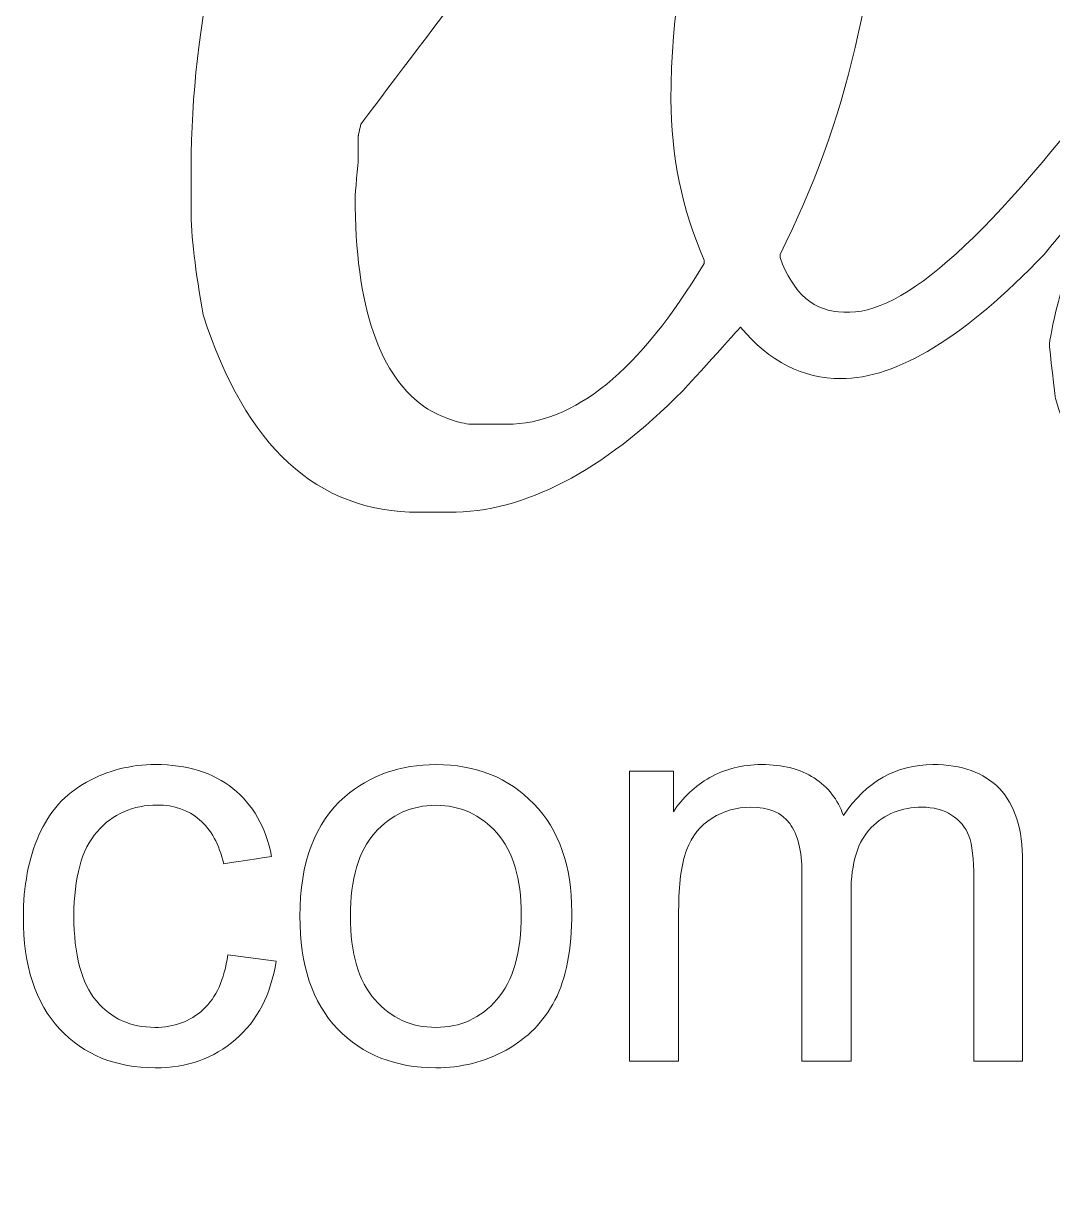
# Model space of a CAD drawing. Header units: centimetres. Extents: x -1416 to 662, y 154 to 1327.
# Drawn here: x -272.8 to -154.1, y 154.1 to 288.7 of the extents above; entities that cross this region are included whole.
import ezdxf

# ---------------------------------------------------------------- set-up
doc = ezdxf.new("R2010")
doc.units = ezdxf.units.CM
doc.header["$MEASUREMENT"] = 0
doc.layers.add('Camada 2', color=5, linetype='Continuous')

msp = doc.modelspace()

# ---------------------------------------------------------------- linework, layer by layer
at = {"layer": 'Camada 2', "lineweight": 9}
for points, knots in [([(-50.532792, 329.832462), (-50.532792, 329.832462), (-49.45761, 328.07021), (-49.45761, 328.07021), (-49.45761, 328.07021), (-60.717938, 297.693842), (-70.42531, 267.108686), (-78.519528, 236.373924), (-78.519528, 236.373924), (-78.519528, 236.373924), (-79.206598, 232.520998), (-79.206598, 232.520998), (-79.206598, 232.520998), (-65.735962, 244.13972), (-53.041804, 257.072892), (-41.064434, 271.379696), (-41.064434, 271.379696), (-41.064434, 271.379696), (-18.663158, 299.72508), (-18.663158, 299.72508), (-18.663158, 299.72508), (-18.663158, 299.72508), (-11.315446, 309.52186), (-11.315446, 309.52186), (-11.315446, 309.52186), (-11.315446, 309.52186), (-10.957052, 309.52186), (-10.957052, 309.52186), (-10.957052, 309.52186), (-10.031222, 309.282846), (-9.553194, 307.998622), (-9.553194, 305.668934), (-9.553194, 305.668934), (-9.553194, 298.948348), (-25.084786, 278.667718), (-56.118252, 244.766846), (-56.118252, 244.766846), (-68.961762, 231.803956), (-77.713078, 223.888808), (-82.372708, 220.961712), (-82.372708, 220.961712), (-82.372708, 217.58656), (-86.106254, 207.6704), (-93.573346, 191.212724), (-93.573346, 191.212724), (-97.067878, 183.984646), (-103.48976, 175.800512), (-112.808512, 166.72052), (-112.808512, 166.72052), (-120.634252, 160.239202), (-127.86233, 156.027628), (-134.522972, 154.116024), (-134.522972, 154.116024), (-134.522972, 154.116024), (-135.568436, 154.116024), (-135.568436, 154.116024), (-135.568436, 154.116024), (-136.972294, 154.116024), (-138.017758, 158.207964), (-138.734546, 166.362126), (-138.734546, 166.362126), (-138.734546, 186.01563), (-124.965206, 206.087218), (-97.426272, 226.577144), (-97.426272, 226.577144), (-97.426272, 229.085902), (-92.408502, 248.799096), (-82.372708, 285.716726), (-82.372708, 285.716726), (-104.29621, 251.875544), (-123.441714, 234.970066), (-139.779756, 234.970066), (-139.779756, 234.970066), (-139.779756, 234.970066), (-140.466826, 234.970066), (-140.466826, 234.970066), (-140.466826, 234.970066), (-147.485862, 234.970066), (-151.906478, 238.464598), (-153.78811, 245.453916), (-153.78811, 245.453916), (-153.78811, 245.453916), (-154.47518, 251.427742), (-154.47518, 251.427742), (-154.47518, 251.427742), (-154.47518, 252.923294), (-153.104596, 258.410964), (-150.361396, 267.893292), (-150.361396, 267.893292), (-151.86279, 266.01928), (-153.432256, 264.086086), (-155.072588, 262.090662), (-155.072588, 262.090662), (-164.242242, 252.532896), (-172.037756, 247.753886), (-178.519328, 247.753886), (-178.519328, 247.753886), (-182.909972, 247.753886), (-186.763152, 249.72518), (-190.07836, 253.69774), (-190.07836, 253.69774), (-190.07836, 253.69774), (-196.739002, 246.350028), (-196.739002, 246.350028), (-196.739002, 246.350028), (-205.998318, 237.00105), (-214.988648, 232.341674), (-223.680528, 232.341674), (-223.680528, 232.341674), (-223.680528, 232.341674), (-227.17506, 232.341674), (-227.17506, 232.341674), (-227.17506, 232.341674), (-238.913416, 232.341674), (-247.186958, 239.928146), (-252.025658, 255.101344), (-252.025658, 255.101344), (-252.951742, 260.119368), (-253.429516, 264.18159), (-253.429516, 267.347446), (-253.429516, 267.347446), (-253.429516, 267.347446), (-253.429516, 272.24609), (-253.429516, 272.24609), (-253.429516, 272.24609), (-253.429516, 304.145442), (-237.808262, 346.051124), (-206.536036, 397.902684), (-206.536036, 397.902684), (-201.458322, 406.773634), (-193.632836, 416.451034), (-183.089296, 426.964856), (-183.089296, 426.964856), (-183.089296, 426.964856), (-178.877722, 429.413924), (-178.877722, 429.413924), (-178.877722, 429.413924), (-176.488344, 429.413924), (-175.084486, 424.515534), (-174.666402, 414.688782), (-174.666402, 414.688782), (-174.666402, 414.688782), (-174.666402, 414.36036), (-174.666402, 414.36036), (-174.666402, 414.36036), (-174.666402, 371.946932), (-191.123824, 330.519532), (-224.038922, 290.10737), (-224.038922, 290.10737), (-224.038922, 290.10737), (-233.835702, 277.14448), (-233.835702, 277.14448), (-233.835702, 277.14448), (-233.835702, 277.14448), (-234.164378, 275.740622), (-234.164378, 275.740622), (-234.164378, 275.740622), (-234.164378, 275.740622), (-234.164378, 272.932906), (-234.164378, 272.932906), (-234.164378, 272.932906), (-234.164378, 272.932906), (-234.522772, 268.751304), (-234.522772, 268.751304), (-234.522772, 268.751304), (-234.522772, 256.027428), (-231.715056, 247.873266), (-226.129596, 244.229382), (-226.129596, 244.229382), (-223.979232, 243.064538), (-222.21698, 242.496848), (-220.872812, 242.496848), (-220.872812, 242.496848), (-220.872812, 242.496848), (-217.019886, 242.496848), (-217.019886, 242.496848), (-217.019886, 242.496848), (-209.25409, 242.496848), (-201.697336, 248.679716), (-194.289934, 261.045198), (-194.289934, 261.045198), (-194.289934, 261.045198), (-194.289934, 261.403846), (-194.289934, 261.403846), (-194.289934, 261.403846), (-196.828664, 267.347446), (-198.113142, 273.530314), (-198.113142, 279.951942), (-198.113142, 279.951942), (-198.113142, 299.78477), (-191.810894, 315.764418), (-179.236116, 327.890886), (-179.236116, 327.890886), (-179.236116, 327.890886), (-178.160934, 327.890886), (-178.160934, 327.890886), (-178.160934, 327.890886), (-175.38319, 324.814438), (-173.979332, 320.364104), (-173.979332, 314.599574), (-173.979332, 314.599574), (-173.979332, 314.599574), (-173.979332, 311.791858), (-173.979332, 311.791858), (-173.979332, 311.791858), (-173.979332, 293.900606), (-177.832258, 277.32355), (-185.538364, 262.090662), (-185.538364, 262.090662), (-185.538364, 262.090662), (-185.538364, 261.732268), (-185.538364, 261.732268), (-185.538364, 261.732268), (-184.015126, 257.550666), (-181.565804, 255.43002), (-178.160934, 255.43002), (-178.160934, 255.43002), (-178.160934, 255.43002), (-177.473864, 255.43002), (-177.473864, 255.43002), (-177.473864, 255.43002), (-170.65117, 255.43002), (-159.808926, 265.651996), (-144.925796, 286.06496), (-144.925796, 286.06496), (-141.69263, 296.632376), (-137.63879, 309.585614), (-132.76072, 324.934072), (-132.76072, 324.934072), (-131.267454, 327.502774), (-127.294894, 328.786998), (-120.873012, 328.786998), (-120.873012, 328.786998), (-120.873012, 329.175364), (-118.662958, 329.414378), (-114.21237, 329.474068), (-114.21237, 329.474068), (-114.21237, 329.474068), (-113.16716, 327.711816), (-113.16716, 327.711816), (-113.16716, 327.711816), (-113.16716, 327.711816), (-134.881366, 257.012948), (-134.881366, 257.012948), (-134.881366, 257.012948), (-134.881366, 257.012948), (-135.210042, 252.114558), (-135.210042, 252.114558), (-135.210042, 252.114558), (-135.210042, 252.114558), (-135.210042, 250.023884), (-135.210042, 250.023884), (-135.210042, 250.023884), (-135.210042, 247.216168), (-133.597142, 245.81231), (-130.311652, 245.81231), (-130.311652, 245.81231), (-119.290084, 245.81231), (-102.503986, 264.599674), (-79.923386, 302.174148), (-79.923386, 302.174148), (-71.649844, 319.438274), (-66.39306, 328.07021), (-64.182752, 328.07021), (-64.182752, 328.07021), (-57.820814, 329.235054), (-53.250846, 329.832462), (-50.532792, 329.832462)], [0, 0, 0, 0, 0.0147058824, 0.0147058824, 0.0147058824, 0.0147058924, 0.0294117647, 0.0294117647, 0.0294117647, 0.0294117747, 0.0441176471, 0.0441176471, 0.0441176471, 0.0441176571, 0.0588235294, 0.0588235294, 0.0588235294, 0.0588235394, 0.0735294118, 0.0735294118, 0.0735294118, 0.0735294218, 0.0882352941, 0.0882352941, 0.0882352941, 0.0882353041, 0.1029411765, 0.1029411765, 0.1029411765, 0.1029411865, 0.1176470588, 0.1176470588, 0.1176470588, 0.1176470688, 0.1323529412, 0.1323529412, 0.1323529412, 0.1323529512, 0.1470588235, 0.1470588235, 0.1470588235, 0.1470588335, 0.1617647059, 0.1617647059, 0.1617647059, 0.1617647159, 0.1764705882, 0.1764705882, 0.1764705882, 0.1764705982, 0.1911764706, 0.1911764706, 0.1911764706, 0.1911764806, 0.2058823529, 0.2058823529, 0.2058823529, 0.2058823629, 0.2205882353, 0.2205882353, 0.2205882353, 0.2205882453, 0.2352941176, 0.2352941176, 0.2352941176, 0.2352941276, 0.25, 0.25, 0.25, 0.25000001, 0.2647058824, 0.2647058824, 0.2647058824, 0.2647058924, 0.2794117647, 0.2794117647, 0.2794117647, 0.2794117747, 0.2941176471, 0.2941176471, 0.2941176471, 0.2941176571, 0.3088235294, 0.3088235294, 0.3088235294, 0.3088235394, 0.3235294118, 0.3235294118, 0.3235294118, 0.3235294218, 0.3382352941, 0.3382352941, 0.3382352941, 0.3382353041, 0.3529411765, 0.3529411765, 0.3529411765, 0.3529411865, 0.3676470588, 0.3676470588, 0.3676470588, 0.3676470688, 0.3823529412, 0.3823529412, 0.3823529412, 0.3823529512, 0.3970588235, 0.3970588235, 0.3970588235, 0.3970588335, 0.4117647059, 0.4117647059, 0.4117647059, 0.4117647159, 0.4264705882, 0.4264705882, 0.4264705882, 0.4264705982, 0.4411764706, 0.4411764706, 0.4411764706, 0.4411764806, 0.4558823529, 0.4558823529, 0.4558823529, 0.4558823629, 0.4705882353, 0.4705882353, 0.4705882353, 0.4705882453, 0.4852941176, 0.4852941176, 0.4852941176, 0.4852941276, 0.5, 0.5, 0.5, 0.50000001, 0.5147058824, 0.5147058824, 0.5147058824, 0.5147058924, 0.5294117647, 0.5294117647, 0.5294117647, 0.5294117747, 0.5441176471, 0.5441176471, 0.5441176471, 0.5441176571, 0.5588235294, 0.5588235294, 0.5588235294, 0.5588235394, 0.5735294118, 0.5735294118, 0.5735294118, 0.5735294218, 0.5882352941, 0.5882352941, 0.5882352941, 0.5882353041, 0.6029411765, 0.6029411765, 0.6029411765, 0.6029411865, 0.6176470588, 0.6176470588, 0.6176470588, 0.6176470688, 0.6323529412, 0.6323529412, 0.6323529412, 0.6323529512, 0.6470588235, 0.6470588235, 0.6470588235, 0.6470588335, 0.6617647059, 0.6617647059, 0.6617647059, 0.6617647159, 0.6764705882, 0.6764705882, 0.6764705882, 0.6764705982, 0.6911764706, 0.6911764706, 0.6911764706, 0.6911764806, 0.7058823529, 0.7058823529, 0.7058823529, 0.7058823629, 0.7205882353, 0.7205882353, 0.7205882353, 0.7205882453, 0.7352941176, 0.7352941176, 0.7352941176, 0.7352941276, 0.75, 0.75, 0.75, 0.75000001, 0.7647058824, 0.7647058824, 0.7647058824, 0.7647058924, 0.7794117647, 0.7794117647, 0.7794117647, 0.7794117747, 0.7941176471, 0.7941176471, 0.7941176471, 0.7941176571, 0.8088235294, 0.8088235294, 0.8088235294, 0.8088235394, 0.8235294118, 0.8235294118, 0.8235294118, 0.8235294218, 0.8382352941, 0.8382352941, 0.8382352941, 0.8382353041, 0.8529411765, 0.8529411765, 0.8529411765, 0.8529411865, 0.8676470588, 0.8676470588, 0.8676470588, 0.8676470688, 0.8823529412, 0.8823529412, 0.8823529412, 0.8823529512, 0.8970588235, 0.8970588235, 0.8970588235, 0.8970588335, 0.9117647059, 0.9117647059, 0.9117647059, 0.9117647159, 0.9264705882, 0.9264705882, 0.9264705882, 0.9264705982, 0.9411764706, 0.9411764706, 0.9411764706, 0.9411764806, 0.9558823529, 0.9558823529, 0.9558823529, 0.9558823629, 0.9705882353, 0.9705882353, 0.9705882353, 0.9705882453, 1, 1, 1, 1]), ([(-249.20067, 181.296056), (-249.20067, 181.296056), (-243.630958, 180.56479), (-243.630958, 180.56479), (-243.630958, 180.56479), (-244.232938, 176.726088), (-245.792244, 173.715426), (-248.308368, 171.543472), (-248.308368, 171.543472), (-250.81357, 169.371264), (-253.89967, 168.285414), (-257.555492, 168.285414), (-257.555492, 168.285414), (-262.12546, 168.285414), (-265.81354, 169.77995), (-268.587728, 172.769276), (-268.587728, 172.769276), (-271.372838, 175.758348), (-272.7706, 180.048662), (-272.7706, 185.640218), (-272.7706, 185.640218), (-272.7706, 189.253114), (-272.168366, 192.414398), (-270.97482, 195.12407), (-270.97482, 195.12407), (-269.770606, 197.833742), (-267.95349, 199.865996), (-265.501882, 201.220832), (-265.501882, 201.220832), (-263.060942, 202.575668), (-260.394196, 203.253086), (-257.523234, 203.253086), (-257.523234, 203.253086), (-253.889002, 203.253086), (-250.910344, 202.328272), (-248.609358, 200.489566), (-248.609358, 200.489566), (-246.29745, 198.65086), (-244.813582, 196.04863), (-244.157754, 192.66154), (-244.157754, 192.66154), (-244.157754, 192.66154), (-249.673872, 191.812164), (-249.673872, 191.812164), (-249.673872, 191.812164), (-250.200668, 194.059556), (-251.125482, 195.74764), (-252.458728, 196.887338), (-252.458728, 196.887338), (-253.792228, 198.016368), (-255.405128, 198.586344), (-257.297428, 198.586344), (-257.297428, 198.586344), (-260.157722, 198.586344), (-262.480298, 197.564756), (-264.265156, 195.511166), (-264.265156, 195.511166), (-266.050268, 193.46799), (-266.94257, 190.231522), (-266.94257, 185.801508), (-266.94257, 185.801508), (-266.94257, 181.306724), (-266.082526, 178.037998), (-264.351262, 175.995076), (-264.351262, 175.995076), (-262.63092, 173.962822), (-260.383528, 172.941234), (-257.60934, 172.941234), (-257.60934, 172.941234), (-255.383538, 172.941234), (-253.534164, 173.62932), (-252.039374, 174.995078), (-252.039374, 174.995078), (-250.544838, 176.360582), (-249.598688, 178.457352), (-249.20067, 181.296056)], [0, 0, 0, 0, 0.05, 0.05, 0.05, 0.05000001, 0.1, 0.1, 0.1, 0.10000001, 0.15, 0.15, 0.15, 0.15000001, 0.2, 0.2, 0.2, 0.20000001, 0.25, 0.25, 0.25, 0.25000001, 0.3, 0.3, 0.3, 0.30000001, 0.35, 0.35, 0.35, 0.35000001, 0.4, 0.4, 0.4, 0.40000001, 0.45, 0.45, 0.45, 0.45000001, 0.5, 0.5, 0.5, 0.50000001, 0.55, 0.55, 0.55, 0.55000001, 0.6, 0.6, 0.6, 0.60000001, 0.65, 0.65, 0.65, 0.65000001, 0.7, 0.7, 0.7, 0.70000001, 0.75, 0.75, 0.75, 0.75000001, 0.8, 0.8, 0.8, 0.80000001, 0.85, 0.85, 0.85, 0.85000001, 0.9, 0.9, 0.9, 0.90000001, 1, 1, 1, 1]), ([(-240.889028, 185.76925), (-240.889028, 191.962786), (-239.168432, 196.55409), (-235.716826, 199.532494), (-235.716826, 199.532494), (-232.845864, 202.005692), (-229.340664, 203.253086), (-225.200718, 203.253086), (-225.200718, 203.253086), (-220.598746, 203.253086), (-216.835228, 201.747628), (-213.92134, 198.726044), (-213.92134, 198.726044), (-210.99653, 195.715382), (-209.54492, 191.5541), (-209.54492, 186.242198), (-209.54492, 186.242198), (-209.54492, 181.930548), (-210.19008, 178.543458), (-211.4804, 176.080928), (-211.4804, 176.080928), (-212.77072, 173.607984), (-214.652352, 171.69384), (-217.114882, 170.328336), (-217.114882, 170.328336), (-219.587826, 168.962832), (-222.276162, 168.285414), (-225.200718, 168.285414), (-225.200718, 168.285414), (-229.878128, 168.285414), (-233.663236, 169.77995), (-236.555534, 172.790612), (-236.555534, 172.790612), (-239.448086, 175.790606), (-240.889028, 180.113178), (-240.889028, 185.76925)], [0, 0, 0, 0, 0.1, 0.1, 0.1, 0.10000001, 0.2, 0.2, 0.2, 0.20000001, 0.3, 0.3, 0.3, 0.30000001, 0.4, 0.4, 0.4, 0.40000001, 0.5, 0.5, 0.5, 0.50000001, 0.6, 0.6, 0.6, 0.60000001, 0.7, 0.7, 0.7, 0.70000001, 0.8, 0.8, 0.8, 0.80000001, 1, 1, 1, 1]), ([(-202.889104, 169.038016), (-202.889104, 169.038016), (-202.889104, 202.489562), (-202.889104, 202.489562), (-202.889104, 202.489562), (-202.889104, 202.489562), (-197.824598, 202.489562), (-197.824598, 202.489562), (-197.824598, 202.489562), (-197.824598, 202.489562), (-197.824598, 197.801484), (-197.824598, 197.801484), (-197.824598, 197.801484), (-196.770752, 199.43572), (-195.37299, 200.758298), (-193.631058, 201.747628), (-193.631058, 201.747628), (-191.889126, 202.747626), (-189.899798, 203.253086), (-187.673996, 203.253086), (-187.673996, 203.253086), (-185.201052, 203.253086), (-183.168798, 202.736958), (-181.588156, 201.704702), (-181.588156, 201.704702), (-179.996592, 200.672446), (-178.878484, 199.242172), (-178.233324, 197.392798), (-178.233324, 197.392798), (-175.577246, 201.296016), (-172.136562, 203.253086), (-167.899842, 203.253086), (-167.899842, 203.253086), (-164.577268, 203.253086), (-162.028886, 202.328272), (-160.244028, 200.489566), (-160.244028, 200.489566), (-158.45917, 198.65086), (-157.566614, 195.822824), (-157.566614, 192.005712), (-157.566614, 192.005712), (-157.566614, 192.005712), (-157.566614, 169.038016), (-157.566614, 169.038016), (-157.566614, 169.038016), (-157.566614, 169.038016), (-163.201096, 169.038016), (-163.201096, 169.038016), (-163.201096, 169.038016), (-163.201096, 169.038016), (-163.201096, 190.113158), (-163.201096, 190.113158), (-163.201096, 190.113158), (-163.201096, 192.38214), (-163.383722, 194.016376), (-163.749482, 195.016374), (-163.749482, 195.016374), (-164.125656, 196.005704), (-164.792406, 196.812154), (-165.749478, 197.425056), (-165.749478, 197.425056), (-166.717218, 198.02729), (-167.856916, 198.338948), (-169.157904, 198.338948), (-169.157904, 198.338948), (-171.512738, 198.338948), (-173.45914, 197.554088), (-175.018192, 195.984114), (-175.018192, 195.984114), (-176.566576, 194.425062), (-177.351436, 191.919606), (-177.351436, 188.478922), (-177.351436, 188.478922), (-177.351436, 188.478922), (-177.351436, 169.038016), (-177.351436, 169.038016), (-177.351436, 169.038016), (-177.351436, 169.038016), (-183.018176, 169.038016), (-183.018176, 169.038016), (-183.018176, 169.038016), (-183.018176, 169.038016), (-183.018176, 190.76924), (-183.018176, 190.76924), (-183.018176, 190.76924), (-183.018176, 193.296032), (-183.480456, 195.188586), (-184.40527, 196.446648), (-184.40527, 196.446648), (-185.330084, 197.70471), (-186.835288, 198.338948), (-188.94298, 198.338948), (-188.94298, 198.338948), (-190.53429, 198.338948), (-192.00749, 197.919594), (-193.362326, 197.070218), (-193.362326, 197.070218), (-194.717162, 196.23151), (-195.706238, 195.005706), (-196.308472, 193.392806), (-196.308472, 193.392806), (-196.921374, 191.769238), (-197.222364, 189.43574), (-197.222364, 186.39282), (-197.222364, 186.39282), (-197.222364, 186.39282), (-197.222364, 169.038016), (-197.222364, 169.038016), (-197.222364, 169.038016), (-197.222364, 169.038016), (-202.889104, 169.038016), (-202.889104, 169.038016)], [0, 0, 0, 0, 0.0344827586, 0.0344827586, 0.0344827586, 0.0344827686, 0.0689655172, 0.0689655172, 0.0689655172, 0.0689655272, 0.1034482759, 0.1034482759, 0.1034482759, 0.1034482859, 0.1379310345, 0.1379310345, 0.1379310345, 0.1379310445, 0.1724137931, 0.1724137931, 0.1724137931, 0.1724138031, 0.2068965517, 0.2068965517, 0.2068965517, 0.2068965617, 0.2413793103, 0.2413793103, 0.2413793103, 0.2413793203, 0.275862069, 0.275862069, 0.275862069, 0.275862079, 0.3103448276, 0.3103448276, 0.3103448276, 0.3103448376, 0.3448275862, 0.3448275862, 0.3448275862, 0.3448275962, 0.3793103448, 0.3793103448, 0.3793103448, 0.3793103548, 0.4137931034, 0.4137931034, 0.4137931034, 0.4137931134, 0.4482758621, 0.4482758621, 0.4482758621, 0.4482758721, 0.4827586207, 0.4827586207, 0.4827586207, 0.4827586307, 0.5172413793, 0.5172413793, 0.5172413793, 0.5172413893, 0.5517241379, 0.5517241379, 0.5517241379, 0.5517241479, 0.5862068966, 0.5862068966, 0.5862068966, 0.5862069066, 0.6206896552, 0.6206896552, 0.6206896552, 0.6206896652, 0.6551724138, 0.6551724138, 0.6551724138, 0.6551724238, 0.6896551724, 0.6896551724, 0.6896551724, 0.6896551824, 0.724137931, 0.724137931, 0.724137931, 0.724137941, 0.7586206897, 0.7586206897, 0.7586206897, 0.7586206997, 0.7931034483, 0.7931034483, 0.7931034483, 0.7931034583, 0.8275862069, 0.8275862069, 0.8275862069, 0.8275862169, 0.8620689655, 0.8620689655, 0.8620689655, 0.8620689755, 0.8965517241, 0.8965517241, 0.8965517241, 0.8965517341, 0.9310344828, 0.9310344828, 0.9310344828, 0.9310344928, 1, 1, 1, 1]), ([(-235.060998, 185.76925), (-235.060998, 181.478936), (-234.125516, 178.274472), (-232.254552, 176.145444), (-232.254552, 176.145444), (-230.383588, 174.005748), (-228.028754, 172.941234), (-225.200718, 172.941234), (-225.200718, 172.941234), (-222.383604, 172.941234), (-220.039438, 174.016416), (-218.168474, 176.156366), (-218.168474, 176.156366), (-216.308432, 178.296062), (-215.37295, 181.564788), (-215.37295, 185.951876), (-215.37295, 185.951876), (-215.37295, 190.091822), (-216.308432, 193.231516), (-218.190064, 195.360544), (-218.190064, 195.360544), (-220.071696, 197.489572), (-222.405194, 198.554086), (-225.200718, 198.554086), (-225.200718, 198.554086), (-228.028754, 198.554086), (-230.383588, 197.489572), (-232.254552, 195.371212), (-232.254552, 195.371212), (-234.125516, 193.253106), (-235.060998, 190.048642), (-235.060998, 185.76925)], [0, 0, 0, 0, 0.1111111111, 0.1111111111, 0.1111111111, 0.1111111211, 0.2222222222, 0.2222222222, 0.2222222222, 0.2222222322, 0.3333333333, 0.3333333333, 0.3333333333, 0.3333333433, 0.4444444444, 0.4444444444, 0.4444444444, 0.4444444544, 0.5555555556, 0.5555555556, 0.5555555556, 0.5555555656, 0.6666666667, 0.6666666667, 0.6666666667, 0.6666666767, 0.7777777778, 0.7777777778, 0.7777777778, 0.7777777878, 1, 1, 1, 1])]:
    msp.add_open_spline(points, degree=3, knots=knots, dxfattribs=at)

doc.saveas('drawing.dxf')
